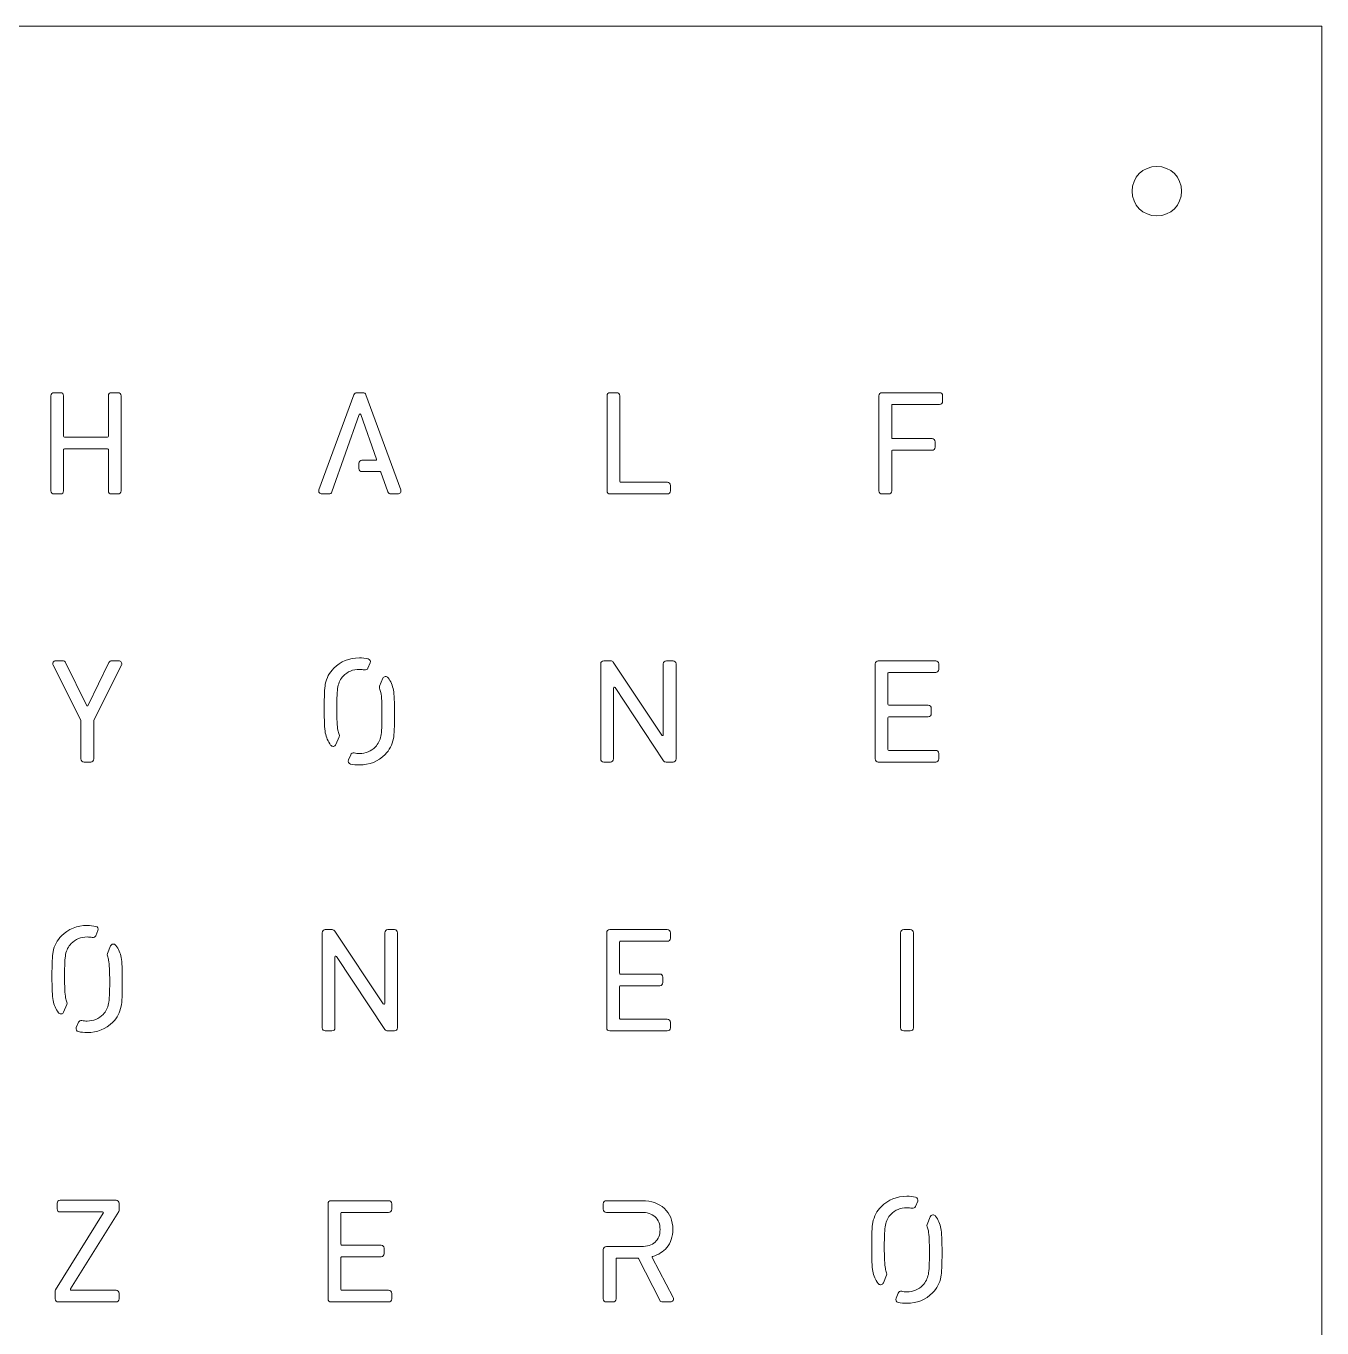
# Model space of a CAD drawing. Header units: millimetres. Extents: x -10 to 590, y -10 to 590.
# Drawn here: x 433.2 to 590.2, y 432.5 to 590.2 of the extents above; entities that cross this region are included whole.
import ezdxf

# ---------------------------------------------------------------- set-up
doc = ezdxf.new("R2010")
doc.units = ezdxf.units.MM
doc.header["$MEASUREMENT"] = 0
doc.layers.add('Layer 1', color=7, linetype='Continuous', lineweight=0)

msp = doc.modelspace()

# ---------------------------------------------------------------- linework, layer by layer
at = {"layer": 'Layer 1', "color": 18, "lineweight": 9, "true_color": 0x000000}
msp.add_lwpolyline([(590.1597220746821, -9.840277775317517), (-9.840277775317835, -9.840277775317517), (-9.840277775317835, 590.1597220746825), (590.1597220746821, 590.1597220746828)], close=True, dxfattribs=at)
msp.add_circle((570.1597220796828, 570.1597220796828), 2.999999999249959, dxfattribs=at)
at = {"layer": 'Layer 1', "color": 250, "lineweight": 9, "true_color": 0x231f20}
for points, knots in [([(444.3569253446416, 533.4801675516139), (444.3569253446416, 533.4801675516139), (443.5507730010932, 533.4801675516139), (443.5507730010932, 533.4801675516139), (443.3468233483663, 533.4801675516139), (443.1811142555251, 533.646048899229), (443.1811142555251, 533.8499985519558), (443.1811142555251, 533.8499985519558), (443.1811142555251, 538.8526217060867), (443.1811142555251, 538.8526217060867), (443.1811142555251, 538.910499310239), (443.1339164473779, 538.9576971183872), (443.0760388432257, 538.9576971183872), (443.0760388432257, 538.9576971183872), (437.8543076162325, 538.9576971183872), (437.8543076162325, 538.9576971183872), (437.7964300120803, 538.9576971183872), (437.7492322039324, 538.910499310239), (437.7492322039324, 538.8526217060867), (437.7492322039324, 538.8526217060867), (437.7492322039324, 533.8499985519558), (437.7492322039324, 533.8499985519558), (437.7492322039324, 533.646048899229), (437.5835231110912, 533.4801675516139), (437.3795734583644, 533.4801675516139), (437.3795734583644, 533.4801675516139), (436.5734211148166, 533.4801675516139), (436.5734211148166, 533.4801675516139), (436.3694714620891, 533.4801675516139), (436.2037623692494, 533.646048899229), (436.2037623692494, 533.8499985519558), (436.2037623692494, 533.8499985519558), (436.2037623692494, 545.3750487335359), (436.2037623692494, 545.3750487335359), (436.2037623692494, 545.5789983862628), (436.3694714620891, 545.7448797338776), (436.5734211148166, 545.7448797338776), (436.5734211148166, 545.7448797338776), (437.3795734583644, 545.7448797338776), (437.3795734583644, 545.7448797338776), (437.5835231110912, 545.7448797338776), (437.7492322039324, 545.5789983862628), (437.7492322039324, 545.3750487335359), (437.7492322039324, 545.3750487335359), (437.7492322039324, 540.4735391318967), (437.7492322039324, 540.4735391318967), (437.7492322039324, 540.4156615277449), (437.7964300120803, 540.3684637195965), (437.8543076162325, 540.3684637195965), (437.8543076162325, 540.3684637195965), (443.0760388432257, 540.3684637195965), (443.0760388432257, 540.3684637195965), (443.1339164473779, 540.3684637195965), (443.1811142555251, 540.4156615277449), (443.1811142555251, 540.4735391318967), (443.1811142555251, 540.4735391318967), (443.1811142555251, 545.3750487335359), (443.1811142555251, 545.3750487335359), (443.1811142555251, 545.5789983862628), (443.3468233483663, 545.7448797338776), (443.5507730010932, 545.7448797338776), (443.5507730010932, 545.7448797338776), (444.3569253446416, 545.7448797338776), (444.3569253446416, 545.7448797338776), (444.5608749973684, 545.7448797338776), (444.7265840902089, 545.5789983862628), (444.7265840902089, 545.3750487335359), (444.7265840902089, 545.3750487335359), (444.7265840902089, 533.8499985519558), (444.7265840902089, 533.8499985519558), (444.7265840902089, 533.646048899229), (444.5608749973684, 533.4801675516139), (444.3569253446416, 533.4801675516139)], [0, 0, 0, 0, 1, 1, 1, 2, 2, 2, 3, 3, 3, 4, 4, 4, 5, 5, 5, 6, 6, 6, 7, 7, 7, 8, 8, 8, 9, 9, 9, 10, 10, 10, 11, 11, 11, 12, 12, 12, 13, 13, 13, 14, 14, 14, 15, 15, 15, 16, 16, 16, 17, 17, 17, 18, 18, 18, 19, 19, 19, 20, 20, 20, 21, 21, 21, 22, 22, 22, 23, 23, 23, 24, 24, 24, 24]), ([(478.2421955184619, 533.4801675516139), (478.2421955184619, 533.4801675516139), (477.3847112521833, 533.4801675516139), (477.3847112521833, 533.4801675516139), (477.2283039171529, 533.4801675516139), (477.0884330404511, 533.5792140468149), (477.0364120986244, 533.7268363883578), (477.0364120986244, 533.7268363883578), (476.1875405710589, 536.1237615722202), (476.1875405710589, 536.1237615722202), (476.1727266604717, 536.1656194823665), (476.133108062392, 536.1936970105713), (476.0886663306322, 536.1936970105713), (476.0886663306322, 536.1936970105713), (473.8748479718108, 536.1936970105713), (473.8748479718108, 536.1936970105713), (473.7756292218356, 536.1936970105713), (473.6822671341853, 536.2324543347797), (473.612331695834, 536.3029065374534), (473.5423962574841, 536.3733587401267), (473.5045002071464, 536.4668930825509), (473.5051892262434, 536.5662840873007), (473.5051892262434, 536.5662840873007), (473.5100123599228, 537.2037990068462), (473.5100123599228, 537.2037990068462), (473.5117349076648, 537.4061983666045), (473.6774440005059, 537.5707016760254), (473.87967110549, 537.5707016760254), (473.87967110549, 537.5707016760254), (475.5505424158362, 537.5707016760254), (475.5505424158362, 537.5707016760254), (475.5849933706888, 537.5707016760254), (475.6163437396045, 537.586893624806), (475.636325293419, 537.6151434077854), (475.6563068472334, 537.6432209359897), (475.6611299809128, 537.6780164003909), (475.6497611658114, 537.7105725527265), (475.6497611658114, 537.7105725527265), (473.7590927635063, 543.0971515986888), (473.7590927635063, 543.0971515986888), (473.7360106237551, 543.1620916485858), (473.6770994909574, 543.1672592918137), (473.659529503982, 543.1672592918137), (473.659529503982, 543.1672592918137), (473.659529503982, 543.1672592918137), (473.659529503982, 543.1672592918137), (473.6419595170072, 543.1672592918137), (473.5837374033072, 543.1622639033604), (473.560655263556, 543.0974961082374), (473.560655263556, 543.0974961082374), (470.2347600820957, 533.726319624035), (470.2347600820957, 533.726319624035), (470.1827391402685, 533.5792140468149), (470.0428682635673, 533.4801675516139), (469.886460928537, 533.4801675516139), (469.886460928537, 533.4801675516139), (469.0293211718069, 533.4801675516139), (469.0293211718069, 533.4801675516139), (468.9087428298231, 533.4801675516139), (468.7953991883577, 533.5392509391859), (468.7261527691048, 533.6381251796129), (468.6569063498513, 533.7371716748139), (468.64071440107, 533.864123443445), (468.6820555468936, 533.9774670849098), (468.6820555468936, 533.9774670849098), (472.9233125987841, 545.5026895212645), (472.9233125987841, 545.5026895212645), (472.9767115788054, 545.6475557864193), (473.1162379459587, 545.7448797338776), (473.2702337141494, 545.7448797338776), (473.2702337141494, 545.7448797338776), (474.0174749249001, 545.7448797338776), (474.0174749249001, 545.7448797338776), (474.1721597121878, 545.7448797338776), (474.3116860793405, 545.647383531645), (474.3647405498133, 545.5021727569417), (474.3647405498133, 545.5021727569417), (478.5894611433751, 533.9771225753615), (478.5894611433751, 533.9771225753615), (478.6308022891975, 533.8639511886707), (478.6142658308689, 533.7371716748139), (478.5453639211633, 533.6382974343873), (478.4761175019104, 533.5392509391859), (478.362773860445, 533.4801675516139), (478.2421955184619, 533.4801675516139)], [0, 0, 0, 0, 1, 1, 1, 2, 2, 2, 3, 3, 3, 4, 4, 4, 5, 5, 5, 6, 6, 6, 7, 7, 7, 8, 8, 8, 9, 9, 9, 10, 10, 10, 11, 11, 11, 12, 12, 12, 13, 13, 13, 14, 14, 14, 15, 15, 15, 16, 16, 16, 17, 17, 17, 18, 18, 18, 19, 19, 19, 20, 20, 20, 21, 21, 21, 22, 22, 22, 23, 23, 23, 24, 24, 24, 25, 25, 25, 26, 26, 26, 27, 27, 27, 28, 28, 28, 28]), ([(510.8872313175917, 533.4801675516139), (510.8872313175917, 533.4801675516139), (503.9463974434589, 533.4801675516139), (503.9463974434589, 533.4801675516139), (503.7424477907327, 533.4801675516139), (503.5767386978916, 533.646048899229), (503.5767386978916, 533.8499985519558), (503.5767386978916, 533.8499985519558), (503.5767386978916, 545.3750487335359), (503.5767386978916, 545.3750487335359), (503.5767386978916, 545.5789983862628), (503.7424477907327, 545.7448797338776), (503.9463974434589, 545.7448797338776), (503.9463974434589, 545.7448797338776), (504.7525497870079, 545.7448797338776), (504.7525497870079, 545.7448797338776), (504.9564994397347, 545.7448797338776), (505.1222085325753, 545.5789983862628), (505.1222085325753, 545.3750487335359), (505.1222085325753, 545.3750487335359), (505.1222085325753, 534.9960095651238), (505.1222085325753, 534.9960095651238), (505.1222085325753, 534.9381319609716), (505.1694063407232, 534.890934152824), (505.2272839448754, 534.890934152824), (505.2272839448754, 534.890934152824), (510.8872313175917, 534.890934152824), (510.8872313175917, 534.890934152824), (511.0911809703191, 534.890934152824), (511.2568900631597, 534.7250528052086), (511.2568900631597, 534.5211031524825), (511.2568900631597, 534.5211031524825), (511.2568900631597, 533.8499985519558), (511.2568900631597, 533.8499985519558), (511.2568900631597, 533.646048899229), (511.0911809703191, 533.4801675516139), (510.8872313175917, 533.4801675516139)], [0, 0, 0, 0, 1, 1, 1, 2, 2, 2, 3, 3, 3, 4, 4, 4, 5, 5, 5, 6, 6, 6, 7, 7, 7, 8, 8, 8, 9, 9, 9, 10, 10, 10, 11, 11, 11, 12, 12, 12, 12]), ([(537.6752602822494, 533.4801675516139), (537.6752602822494, 533.4801675516139), (536.869107938701, 533.4801675516139), (536.869107938701, 533.4801675516139), (536.6651582859737, 533.4801675516139), (536.4994491931337, 533.646048899229), (536.4994491931337, 533.8499985519558), (536.4994491931337, 533.8499985519558), (536.4994491931337, 545.3750487335359), (536.4994491931337, 545.3750487335359), (536.4994491931337, 545.5789983862628), (536.6651582859737, 545.7448797338776), (536.869107938701, 545.7448797338776), (536.869107938701, 545.7448797338776), (543.8437037485893, 545.7448797338776), (543.8437037485893, 545.7448797338776), (544.0476534013162, 545.7448797338776), (544.2133624941567, 545.5789983862628), (544.2133624941567, 545.3750487335359), (544.2133624941567, 545.3750487335359), (544.2133624941567, 544.7039441330097), (544.2133624941567, 544.7039441330097), (544.2133624941567, 544.4999944802825), (544.0476534013162, 544.3341131326677), (543.8437037485893, 544.3341131326677), (543.8437037485893, 544.3341131326677), (538.1499944401169, 544.3341131326677), (538.1499944401169, 544.3341131326677), (538.0921168359647, 544.3341131326677), (538.0449190278168, 544.2869153245198), (538.0449190278168, 544.2290377203677), (538.0449190278168, 544.2290377203677), (538.0449190278168, 540.2881929947904), (538.0449190278168, 540.2881929947904), (538.0449190278168, 540.2301431358643), (538.0921168359647, 540.182945327716), (538.1499944401169, 540.182945327716), (538.1499944401169, 540.182945327716), (542.9335095213856, 540.182945327716), (542.9335095213856, 540.182945327716), (543.1374591741125, 540.182945327716), (543.3035127765021, 540.0170639801013), (543.3035127765021, 539.8132865821484), (543.3035127765021, 539.8132865821484), (543.3035127765021, 539.142181981622), (543.3035127765021, 539.142181981622), (543.3035127765021, 538.9382323288952), (543.1374591741125, 538.7723509812805), (542.9335095213856, 538.7723509812805), (542.9335095213856, 538.7723509812805), (538.1499944401169, 538.7723509812805), (538.1499944401169, 538.7723509812805), (538.0921168359647, 538.7723509812805), (538.0449190278168, 538.7251531731325), (538.0449190278168, 538.6672755689807), (538.0449190278168, 538.6672755689807), (538.0449190278168, 533.8499985519558), (538.0449190278168, 533.8499985519558), (538.0449190278168, 533.646048899229), (537.8792099349762, 533.4801675516139), (537.6752602822494, 533.4801675516139)], [0, 0, 0, 0, 1, 1, 1, 2, 2, 2, 3, 3, 3, 4, 4, 4, 5, 5, 5, 6, 6, 6, 7, 7, 7, 8, 8, 8, 9, 9, 9, 10, 10, 10, 11, 11, 11, 12, 12, 12, 13, 13, 13, 14, 14, 14, 15, 15, 15, 16, 16, 16, 17, 17, 17, 18, 18, 18, 19, 19, 19, 20, 20, 20, 20]), ([(441.0351642777631, 501.0091090744886), (441.0351642777631, 501.0091090744886), (440.2290119342152, 501.0091090744886), (440.2290119342152, 501.0091090744886), (440.0250622814878, 501.0091090744886), (439.8593531886479, 501.1749904221037), (439.8593531886479, 501.3787678200563), (439.8593531886479, 501.3787678200563), (439.8593531886479, 506.0396375020507), (439.8593531886479, 506.0396375020507), (439.8593531886479, 506.0565184699282), (439.8555635836141, 506.0725381639346), (439.8483288830951, 506.0870075649726), (439.8483288830951, 506.0870075649726), (436.4755804030355, 512.7367308706018), (436.4755804030355, 512.7367308706018), (436.4170137797863, 512.8523138241324), (436.4225259325627, 512.9871893123795), (436.4903943136215, 513.0976046226814), (436.5582626946816, 513.2078476782096), (436.6757404507286, 513.2736490019779), (436.805276040974, 513.2736490019779), (436.805276040974, 513.2736490019779), (437.6531140398939, 513.2736490019779), (437.6531140398939, 513.2736490019779), (437.792984916595, 513.2736490019779), (437.922865016389, 513.1926892580747), (437.9845322255743, 513.0672877824115), (437.9845322255743, 513.0672877824115), (440.5363144514995, 507.8874144655642), (440.5363144514995, 507.8874144655642), (440.5624971771867, 507.8345322498655), (440.6110730235288, 507.8286755875407), (440.6310545773439, 507.8286755875407), (440.6310545773439, 507.8286755875407), (440.6310545773439, 507.8286755875407), (440.6310545773439, 507.8286755875407), (440.6506916216098, 507.8288478423149), (440.6996119774997, 507.8347045046398), (440.7254501936391, 507.8877589751127), (440.7254501936391, 507.8877589751127), (443.246226560197, 513.0657374894432), (443.246226560197, 513.0657374894432), (443.3075492598344, 513.1920002389775), (443.4377738691769, 513.2736490019779), (443.5783337649745, 513.2736490019779), (443.5783337649745, 513.2736490019779), (444.4268607829922, 513.2736490019779), (444.4268607829922, 513.2736490019779), (444.556051863689, 513.2736490019779), (444.6735296197361, 513.208019932984), (444.7413980007955, 513.0979491322302), (444.8092663818549, 512.9880505862509), (444.8151230441799, 512.8535196075517), (444.7572454400276, 512.737936654022), (444.7572454400276, 512.737936654022), (444.7572454400276, 512.737936654022), (444.7572454400276, 512.737936654022), (444.7572454400276, 512.737936654022), (441.4161918384317, 506.0871798197468), (441.4161918384317, 506.0871798197468), (441.4086126283648, 506.0721936543863), (441.404823023331, 506.0565184699282), (441.404823023331, 506.0401542663735), (441.404823023331, 506.0401542663735), (441.404823023331, 501.3787678200563), (441.404823023331, 501.3787678200563), (441.404823023331, 501.1749904221037), (441.2391139304905, 501.0091090744886), (441.0351642777631, 501.0091090744886)], [0, 0, 0, 0, 1, 1, 1, 2, 2, 2, 3, 3, 3, 4, 4, 4, 5, 5, 5, 6, 6, 6, 7, 7, 7, 8, 8, 8, 9, 9, 9, 10, 10, 10, 11, 11, 11, 12, 12, 12, 13, 13, 13, 14, 14, 14, 15, 15, 15, 16, 16, 16, 17, 17, 17, 18, 18, 18, 19, 19, 19, 20, 20, 20, 21, 21, 21, 22, 22, 22, 23, 23, 23, 23]), ([(444.6390786648835, 512.797364551142), (444.6390786648835, 512.797364551142), (444.6425237603688, 512.797364551142), (444.6425237603688, 512.797364551142), (444.6425237603688, 512.797364551142), (444.6390786648835, 512.797364551142), (444.6390786648835, 512.797364551142)], [0, 0, 0, 0, 1, 1, 1, 2, 2, 2, 2]), ([(470.3922009457717, 502.9092514893782), (470.2740341706276, 502.9092514893782), (470.1648246437446, 502.9645452719164), (470.0935111672005, 503.0618692193747), (469.7755288539119, 503.4956067409677), (469.5588323478897, 503.9968681340716), (469.4496228210073, 504.5515285071967), (469.3586723001967, 505.0626084224336), (469.3145750779849, 506.0244790819153), (469.3145750779849, 507.4941568159228), (469.3145750779849, 508.9636622951562), (469.3586723001967, 509.925360699864), (469.4492783114581, 510.4345458125837), (469.597761926873, 511.188849469079), (469.9391708894607, 511.8363551655318), (470.4638589318649, 512.36121546271), (471.3034287016196, 513.200785232465), (472.3500487100391, 513.626426779668), (473.5740911359478, 513.626426779668), (473.942371843321, 513.626426779668), (474.2996282451421, 513.58732494591), (474.6358695645024, 513.5101548070402), (474.7378443908651, 513.4865559029665), (474.8239717779971, 513.4188597766812), (474.8722031147905, 513.324291905611), (474.9221569993267, 513.2266234486044), (474.9266356234575, 513.1127630428165), (474.884260948989, 513.0119939998733), (474.884260948989, 513.0119939998733), (474.6193331061732, 512.3815415260729), (474.6193331061732, 512.3815415260729), (474.5507757060168, 512.2185885096206), (474.3778319126572, 512.1310830842949), (474.2007540047147, 512.1696681537297), (474.002316504765, 512.2129041020696), (473.7914766610677, 512.2347804584006), (473.5740911359478, 512.2347804584006), (472.8082464095773, 512.2347804584006), (472.1540227769284, 511.9638236984863), (471.6296792440734, 511.4291448791752), (471.2961940011012, 511.0854966045216), (471.0736408327535, 510.6448688919581), (470.9689099300025, 510.1200085947807), (470.8824380333227, 509.6575045258855), (470.8386853206601, 508.7734930243708), (470.8386853206601, 507.4941568159228), (470.8386853206601, 506.2146483527015), (470.8824380333227, 505.3304645964117), (470.9689099300025, 504.8664102345486), (471.0050834325976, 504.6857149763472), (471.0577933935213, 504.5094983422767), (471.1246282459358, 504.3441337589847), (471.1611462580794, 504.2538722572712), (471.1611462580794, 504.1555147811672), (471.1239392268388, 504.0673203367452), (471.1239392268388, 504.0673203367452), (470.7311983415202, 503.1331826959194), (470.7311983415202, 503.1331826959194), (470.6795219092415, 503.0101927870959), (470.569623363262, 502.92751049545), (470.4369871870793, 502.9120075657663), (470.4218287669448, 502.9102850180238), (470.4070148563582, 502.9092514893782), (470.3922009457717, 502.9092514893782)], [0, 0, 0, 0, 1, 1, 1, 2, 2, 2, 3, 3, 3, 4, 4, 4, 5, 5, 5, 6, 6, 6, 7, 7, 7, 8, 8, 8, 9, 9, 9, 10, 10, 10, 11, 11, 11, 12, 12, 12, 13, 13, 13, 14, 14, 14, 15, 15, 15, 16, 16, 16, 17, 17, 17, 18, 18, 18, 19, 19, 19, 20, 20, 20, 21, 21, 21, 21]), ([(511.565570618638, 501.0091090744886), (511.565570618638, 501.0091090744886), (510.717043600621, 501.0091090744886), (510.717043600621, 501.0091090744886), (510.5923311440549, 501.0091090744886), (510.4772649548476, 501.0711207932231), (510.4087075546912, 501.1749904221037), (510.4087075546912, 501.1749904221037), (504.5437770006012, 510.0342257171976), (504.5437770006012, 510.0342257171976), (504.5041584025208, 510.0943426334152), (504.4431802124325, 510.0819402896686), (504.4259547350063, 510.0769449012147), (504.4083847480315, 510.0716050032129), (504.3511961629757, 510.0486951182356), (504.3511961629757, 509.9761758582714), (504.3511961629757, 509.9761758582714), (504.3511961629757, 501.3787678200563), (504.3511961629757, 501.3787678200563), (504.3511961629757, 501.1749904221037), (504.1854870701358, 501.0091090744886), (503.981537417409, 501.0091090744886), (503.981537417409, 501.0091090744886), (503.1753850738606, 501.0091090744886), (503.1753850738606, 501.0091090744886), (502.9714354211338, 501.0091090744886), (502.8057263282932, 501.1749904221037), (502.8057263282932, 501.3787678200563), (502.8057263282932, 501.3787678200563), (502.8057263282932, 512.9039902564108), (502.8057263282932, 512.9039902564108), (502.8057263282932, 513.1077676543633), (502.9714354211338, 513.2736490019779), (503.1753850738606, 513.2736490019779), (503.1753850738606, 513.2736490019779), (504.0239120918776, 513.2736490019779), (504.0239120918776, 513.2736490019779), (504.1486245484437, 513.2736490019779), (504.263690737651, 513.2118095380177), (504.3322481378075, 513.1081121639118), (504.3322481378075, 513.1081121639118), (510.1971786918968, 504.2797104734105), (510.1971786918968, 504.2797104734105), (510.2371417995256, 504.2190767928701), (510.2977754800661, 504.2325126652629), (510.3150009574924, 504.237163544168), (510.3325709444671, 504.2425034421698), (510.3897595295216, 504.2654133271468), (510.3897595295216, 504.3379325871113), (510.3897595295216, 504.3379325871113), (510.3897595295216, 512.9039902564108), (510.3897595295216, 512.9039902564108), (510.3897595295216, 513.1077676543633), (510.5554686223627, 513.2736490019779), (510.7594182750895, 513.2736490019779), (510.7594182750895, 513.2736490019779), (511.565570618638, 513.2736490019779), (511.565570618638, 513.2736490019779), (511.7695202713648, 513.2736490019779), (511.9352293642053, 513.1077676543633), (511.9352293642053, 512.9039902564108), (511.9352293642053, 512.9039902564108), (511.9352293642053, 501.3787678200563), (511.9352293642053, 501.3787678200563), (511.9352293642053, 501.1749904221037), (511.7695202713648, 501.0091090744886), (511.565570618638, 501.0091090744886)], [0, 0, 0, 0, 1, 1, 1, 2, 2, 2, 3, 3, 3, 4, 4, 4, 5, 5, 5, 6, 6, 6, 7, 7, 7, 8, 8, 8, 9, 9, 9, 10, 10, 10, 11, 11, 11, 12, 12, 12, 13, 13, 13, 14, 14, 14, 15, 15, 15, 16, 16, 16, 17, 17, 17, 18, 18, 18, 19, 19, 19, 20, 20, 20, 21, 21, 21, 22, 22, 22, 22]), ([(543.3889511445363, 501.0091090744886), (543.3889511445363, 501.0091090744886), (536.414355334648, 501.0091090744886), (536.414355334648, 501.0091090744886), (536.2104056819206, 501.0091090744886), (536.0446965890807, 501.1749904221037), (536.0446965890807, 501.3787678200563), (536.0446965890807, 501.3787678200563), (536.0446965890807, 512.9039902564108), (536.0446965890807, 512.9039902564108), (536.0446965890807, 513.1077676543633), (536.2104056819206, 513.2736490019779), (536.414355334648, 513.2736490019779), (536.414355334648, 513.2736490019779), (543.3889511445363, 513.2736490019779), (543.3889511445363, 513.2736490019779), (543.5929007972632, 513.2736490019779), (543.7586098901037, 513.1077676543633), (543.7586098901037, 512.9039902564108), (543.7586098901037, 512.9039902564108), (543.7586098901037, 512.2327134011097), (543.7586098901037, 512.2327134011097), (543.7586098901037, 512.0289360031575), (543.5929007972632, 511.8630546555425), (543.3889511445363, 511.8630546555425), (543.3889511445363, 511.8630546555425), (537.6952418360632, 511.8630546555425), (537.6952418360632, 511.8630546555425), (537.6373642319116, 511.8630546555425), (537.5901664237638, 511.8158568473945), (537.5901664237638, 511.7578069884684), (537.5901664237638, 511.7578069884684), (537.5901664237638, 508.0023083999972), (537.5901664237638, 508.0023083999972), (537.5901664237638, 507.9444307958453), (537.6373642319116, 507.8972329876972), (537.6952418360632, 507.8972329876972), (537.6952418360632, 507.8972329876972), (542.4787569173333, 507.8972329876972), (542.4787569173333, 507.8972329876972), (542.6827065700601, 507.8972329876972), (542.8487601724491, 507.7313516400823), (542.8487601724491, 507.5275742421298), (542.8487601724491, 507.5275742421298), (542.8487601724491, 506.8562973868289), (542.8487601724491, 506.8562973868289), (542.8487601724491, 506.6525199888764), (542.6827065700601, 506.4866386412615), (542.4787569173333, 506.4866386412615), (542.4787569173333, 506.4866386412615), (537.6952418360632, 506.4866386412615), (537.6952418360632, 506.4866386412615), (537.6373642319116, 506.4866386412615), (537.5901664237638, 506.4394408331136), (537.5901664237638, 506.3813909741872), (537.5901664237638, 506.3813909741872), (537.5901664237638, 502.5247788332243), (537.5901664237638, 502.5247788332243), (537.5901664237638, 502.4669012290724), (537.6373642319116, 502.4197034209241), (537.6952418360632, 502.4197034209241), (537.6952418360632, 502.4197034209241), (543.3889511445363, 502.4197034209241), (543.3889511445363, 502.4197034209241), (543.5929007972632, 502.4197034209241), (543.7586098901037, 502.2538220733093), (543.7586098901037, 502.0500446753569), (543.7586098901037, 502.0500446753569), (543.7586098901037, 501.3787678200563), (543.7586098901037, 501.3787678200563), (543.7586098901037, 501.1749904221037), (543.5929007972632, 501.0091090744886), (543.3889511445363, 501.0091090744886)], [0, 0, 0, 0, 1, 1, 1, 2, 2, 2, 3, 3, 3, 4, 4, 4, 5, 5, 5, 6, 6, 6, 7, 7, 7, 8, 8, 8, 9, 9, 9, 10, 10, 10, 11, 11, 11, 12, 12, 12, 13, 13, 13, 14, 14, 14, 15, 15, 15, 16, 16, 16, 17, 17, 17, 18, 18, 18, 19, 19, 19, 20, 20, 20, 21, 21, 21, 22, 22, 22, 23, 23, 23, 24, 24, 24, 24]), ([(473.5740911359478, 500.6561590420248), (473.2058104285752, 500.6561590420248), (472.8485540267548, 500.6952608757823), (472.5123127073945, 500.7724310146519), (472.4103378810304, 500.7958576639516), (472.3238659843513, 500.8637260450111), (472.2756346475571, 500.9582939160812), (472.2256807630209, 501.055962373088), (472.2212021388908, 501.1699950336498), (472.2639213229079, 501.2709363313676), (472.2639213229079, 501.2709363313676), (472.528849165723, 501.9010442956198), (472.528849165723, 501.9010442956198), (472.596028527686, 502.0617580000067), (472.7720729069816, 502.151847246946), (472.9474282671808, 502.1127454131883), (473.1455212575827, 502.0696817196228), (473.3563611012806, 502.0478053632914), (473.5740911359478, 502.0478053632914), (474.3399358623194, 502.0478053632914), (474.9938149854192, 502.3189343779805), (475.5181585182742, 502.8536131972914), (475.851643761247, 503.1974337267193), (476.0741969295936, 503.6380614392828), (476.1789278323458, 504.162577226912), (476.2653997290255, 504.6266315887752), (476.3091524416877, 505.5108153450649), (476.3091524416877, 506.7886012605438), (476.3091524416877, 508.0658704117001), (476.2653997290255, 508.9500541679894), (476.1785833227967, 509.4163478419184), (476.1424098202022, 509.5968708453451), (476.0900443688258, 509.7730874794157), (476.0232095164125, 509.9381075531595), (475.9866915042683, 510.0283690548727), (475.9866915042683, 510.1267265309766), (476.0238985355096, 510.214920975399), (476.0238985355096, 510.214920975399), (476.416639420828, 511.1494031257733), (476.416639420828, 511.1494031257733), (476.4683158531068, 511.2722207798221), (476.5782143990862, 511.3549030714682), (476.7108505752678, 511.370578255926), (476.8427977323534, 511.3867702047066), (476.9740558703408, 511.3304428935228), (477.0546711046963, 511.2205443475434), (477.3723089084357, 510.7871513354986), (477.5886609049094, 510.2860621971693), (477.6982149413409, 509.7314018240441), (477.6982149413409, 509.7305405501728), (477.6985594508895, 509.7296792763016), (477.6985594508895, 509.7289902572044), (477.7891654621516, 509.2198051444845), (477.8332626843628, 508.2581067397771), (477.8332626843628, 506.7886012605438), (477.8332626843628, 505.3189235265362), (477.7891654621516, 504.3570528670544), (477.6985594508895, 503.8482122638829), (477.5500758354746, 503.093564097839), (477.208666872887, 502.4462306561606), (476.684323340032, 501.921542613757), (475.844409060728, 501.0819728440016), (474.798133561857, 500.6561590420248), (473.5740911359478, 500.6561590420248)], [0, 0, 0, 0, 1, 1, 1, 2, 2, 2, 3, 3, 3, 4, 4, 4, 5, 5, 5, 6, 6, 6, 7, 7, 7, 8, 8, 8, 9, 9, 9, 10, 10, 10, 11, 11, 11, 12, 12, 12, 13, 13, 13, 14, 14, 14, 15, 15, 15, 16, 16, 16, 17, 17, 17, 18, 18, 18, 19, 19, 19, 20, 20, 20, 21, 21, 21, 21]), ([(437.4212591137366, 470.4964151259535), (437.3030923385925, 470.4964151259535), (437.1938828117094, 470.5515366537176), (437.1222248256169, 470.6490328559501), (436.8042425123284, 471.0831148870916), (436.5875460063062, 471.5842040254212), (436.4786809889716, 472.1385198889979), (436.3877304681611, 472.6499443137832), (436.3436332459505, 473.6116427184907), (436.3436332459505, 475.081148197724), (436.3436332459505, 476.5506536769574), (436.3877304681611, 477.5123520816651), (436.4783364794237, 478.0215371943848), (436.6264755852888, 478.7751518317832), (436.9675400383292, 479.4226575282359), (437.4925725902813, 479.9482068445108), (438.3324868695852, 480.7877766142661), (439.3787623684556, 481.2134181614688), (440.6031493039127, 481.2134181614688), (440.9717745208351, 481.2134181614688), (441.328686413107, 481.1743163277112), (441.6645832229182, 481.0969739340674), (441.7665580492822, 481.0737195395419), (441.8526854364135, 481.0060234132567), (441.9012612827555, 480.9116277969609), (441.9512151672916, 480.8137870851798), (441.9556937914218, 480.6999266793926), (441.9133191169539, 480.5989853816744), (441.9133191169539, 480.5989853816744), (441.6483912741376, 479.968705162648), (441.6483912741376, 479.968705162648), (441.5794893644331, 479.8052353818729), (441.405512042428, 479.7192802495162), (441.2298121726803, 479.7566595355308), (441.0313746727299, 479.7998954838708), (440.8205348290326, 479.8217718402021), (440.6031493039127, 479.8217718402021), (439.8369600679932, 479.8217718402021), (439.1827364353448, 479.5508150802875), (438.6587374120377, 479.0161362609764), (438.3252521690662, 478.6724879863228), (438.102699000719, 478.2318602737593), (437.9979680979674, 477.7069999765815), (437.911496201287, 477.2444959076866), (437.867743488625, 476.3604844061716), (437.867743488625, 475.081148197724), (437.867743488625, 473.8018119892768), (437.911496201287, 472.9176282329872), (437.9983126075153, 472.4534016163497), (438.0344861101111, 472.2727063581483), (438.0868515614869, 472.0964897240778), (438.1536864139007, 471.9312973955601), (438.1902044260437, 471.8410358938469), (438.1898599164959, 471.742678417743), (438.1529973948037, 471.6544839733203), (438.1529973948037, 471.6544839733203), (438.1529973948037, 471.6544839733203), (438.1529973948037, 471.6543117185461), (438.1529973948037, 471.6543117185461), (437.7602565094853, 470.7201740777206), (437.7602565094853, 470.7201740777206), (437.7085800772058, 470.5973564236717), (437.598681531227, 470.5146741320257), (437.4660453550449, 470.4989989475675), (437.4512314444577, 470.4972763998249), (437.4360730243232, 470.4964151259535), (437.4212591137366, 470.4964151259535)], [0, 0, 0, 0, 1, 1, 1, 2, 2, 2, 3, 3, 3, 4, 4, 4, 5, 5, 5, 6, 6, 6, 7, 7, 7, 8, 8, 8, 9, 9, 9, 10, 10, 10, 11, 11, 11, 12, 12, 12, 13, 13, 13, 14, 14, 14, 15, 15, 15, 16, 16, 16, 17, 17, 17, 18, 18, 18, 19, 19, 19, 20, 20, 20, 21, 21, 21, 22, 22, 22, 22]), ([(477.8308511175231, 468.4443440001645), (477.8308511175231, 468.4443440001645), (476.982324099506, 468.4443440001645), (476.982324099506, 468.4443440001645), (476.8579561524879, 468.4443440001645), (476.7425454537327, 468.506355718899), (476.6739880535762, 468.610053093005), (476.6739880535762, 468.610053093005), (470.8090574994868, 477.4694606428735), (470.8090574994868, 477.4694606428735), (470.769094391858, 477.5294053043168), (470.7088052208661, 477.5173474701185), (470.6912352338907, 477.512179826891), (470.6736652469166, 477.5068399288884), (470.6164766618614, 477.4839300439116), (470.6164766618614, 477.411410783947), (470.6164766618614, 477.411410783947), (470.6164766618614, 468.8140027457318), (470.6164766618614, 468.8140027457318), (470.6164766618614, 468.6102253477793), (470.450767569021, 468.4443440001645), (470.2468179162941, 468.4443440001645), (470.2468179162941, 468.4443440001645), (469.4406655727457, 468.4443440001645), (469.4406655727457, 468.4443440001645), (469.2367159200182, 468.4443440001645), (469.0710068271783, 468.6102253477793), (469.0710068271783, 468.8140027457318), (469.0710068271783, 468.8140027457318), (469.0710068271783, 480.3392251820866), (469.0710068271783, 480.3392251820866), (469.0710068271783, 480.5430025800391), (469.2367159200182, 480.7088839276543), (469.4406655727457, 480.7088839276543), (469.4406655727457, 480.7088839276543), (470.2891925907628, 480.7088839276543), (470.2891925907628, 480.7088839276543), (470.4139050473287, 480.7088839276543), (470.528971236536, 480.647044463694), (470.5975286366926, 480.5433470895876), (470.5975286366926, 480.5433470895876), (476.4624591907812, 471.7149453990865), (476.4624591907812, 471.7149453990865), (476.5027668079587, 471.6543117185461), (476.5630559789506, 471.6675753361642), (476.5802814563774, 471.6723984698436), (476.5978514433522, 471.6777383678458), (476.6550400284073, 471.7006482528226), (476.6550400284073, 471.7731675127872), (476.6550400284073, 471.7731675127872), (476.6550400284073, 480.3392251820866), (476.6550400284073, 480.3392251820866), (476.6550400284073, 480.5430025800391), (476.8207491212478, 480.7088839276543), (477.0246987739747, 480.7088839276543), (477.0246987739747, 480.7088839276543), (477.8308511175231, 480.7088839276543), (477.8308511175231, 480.7088839276543), (478.0348007702499, 480.7088839276543), (478.2005098630905, 480.5430025800391), (478.2005098630905, 480.3392251820866), (478.2005098630905, 480.3392251820866), (478.2005098630905, 468.8140027457318), (478.2005098630905, 468.8140027457318), (478.2005098630905, 468.6102253477793), (478.0348007702499, 468.4443440001645), (477.8308511175231, 468.4443440001645)], [0, 0, 0, 0, 1, 1, 1, 2, 2, 2, 3, 3, 3, 4, 4, 4, 5, 5, 5, 6, 6, 6, 7, 7, 7, 8, 8, 8, 9, 9, 9, 10, 10, 10, 11, 11, 11, 12, 12, 12, 13, 13, 13, 14, 14, 14, 15, 15, 15, 16, 16, 16, 17, 17, 17, 18, 18, 18, 19, 19, 19, 20, 20, 20, 21, 21, 21, 22, 22, 22, 22]), ([(510.8741399547484, 468.4443440001645), (510.8741399547484, 468.4443440001645), (503.8995441448602, 468.4443440001645), (503.8995441448602, 468.4443440001645), (503.6955944921333, 468.4443440001645), (503.5298853992927, 468.6102253477793), (503.5298853992927, 468.8140027457318), (503.5298853992927, 468.8140027457318), (503.5298853992927, 480.3392251820866), (503.5298853992927, 480.3392251820866), (503.5298853992927, 480.5430025800391), (503.6955944921333, 480.7088839276543), (503.8995441448602, 480.7088839276543), (503.8995441448602, 480.7088839276543), (510.8741399547484, 480.7088839276543), (510.8741399547484, 480.7088839276543), (511.0780896074746, 480.7088839276543), (511.2441432098642, 480.5430025800391), (511.2441432098642, 480.3392251820866), (511.2441432098642, 480.3392251820866), (511.2441432098642, 479.6679483267857), (511.2441432098642, 479.6679483267857), (511.2441432098642, 479.4641709288332), (511.0780896074746, 479.2982895812183), (510.8741399547484, 479.2982895812183), (510.8741399547484, 479.2982895812183), (505.1804306462754, 479.2982895812183), (505.1804306462754, 479.2982895812183), (505.1225530421231, 479.2982895812183), (505.0753552339752, 479.2510917730705), (505.0753552339752, 479.193041914144), (505.0753552339752, 479.193041914144), (505.0753552339752, 475.4375433256732), (505.0753552339752, 475.4375433256732), (505.0753552339752, 475.379665721521), (505.1225530421231, 475.3324679133734), (505.1804306462754, 475.3324679133734), (505.1804306462754, 475.3324679133734), (509.9642902370939, 475.3324679133734), (509.9642902370939, 475.3324679133734), (510.1682398898208, 475.3324679133734), (510.3339489826612, 475.1665865657582), (510.3339489826612, 474.9628091678057), (510.3339489826612, 474.9628091678057), (510.3339489826612, 474.2915323125048), (510.3339489826612, 474.2915323125048), (510.3339489826612, 474.0877549145523), (510.1682398898208, 473.9218735669375), (509.9642902370939, 473.9218735669375), (509.9642902370939, 473.9218735669375), (505.1804306462754, 473.9218735669375), (505.1804306462754, 473.9218735669375), (505.1225530421231, 473.9218735669375), (505.0753552339752, 473.8746757587896), (505.0753552339752, 473.8166258998631), (505.0753552339752, 473.8166258998631), (505.0753552339752, 469.9600137589002), (505.0753552339752, 469.9600137589002), (505.0753552339752, 469.9021361547483), (505.1225530421231, 469.8549383466001), (505.1804306462754, 469.8549383466001), (505.1804306462754, 469.8549383466001), (510.8741399547484, 469.8549383466001), (510.8741399547484, 469.8549383466001), (511.0780896074746, 469.8549383466001), (511.2441432098642, 469.6890569989853), (511.2441432098642, 469.4852796010327), (511.2441432098642, 469.4852796010327), (511.2441432098642, 468.8140027457318), (511.2441432098642, 468.8140027457318), (511.2441432098642, 468.6102253477793), (511.0780896074746, 468.4443440001645), (510.8741399547484, 468.4443440001645)], [0, 0, 0, 0, 1, 1, 1, 2, 2, 2, 3, 3, 3, 4, 4, 4, 5, 5, 5, 6, 6, 6, 7, 7, 7, 8, 8, 8, 9, 9, 9, 10, 10, 10, 11, 11, 11, 12, 12, 12, 13, 13, 13, 14, 14, 14, 15, 15, 15, 16, 16, 16, 17, 17, 17, 18, 18, 18, 19, 19, 19, 20, 20, 20, 21, 21, 21, 22, 22, 22, 23, 23, 23, 24, 24, 24, 24]), ([(540.3049016661402, 468.4443440001645), (540.3049016661402, 468.4443440001645), (539.4987493225922, 468.4443440001645), (539.4987493225922, 468.4443440001645), (539.2947996698648, 468.4443440001645), (539.129090577025, 468.6102253477793), (539.129090577025, 468.8140027457318), (539.129090577025, 468.8140027457318), (539.129090577025, 480.3392251820866), (539.129090577025, 480.3392251820866), (539.129090577025, 480.5430025800391), (539.2947996698648, 480.7088839276543), (539.4987493225922, 480.7088839276543), (539.4987493225922, 480.7088839276543), (540.3049016661402, 480.7088839276543), (540.3049016661402, 480.7088839276543), (540.5088513188675, 480.7088839276543), (540.674560411708, 480.5430025800391), (540.674560411708, 480.3392251820866), (540.674560411708, 480.3392251820866), (540.674560411708, 468.8140027457318), (540.674560411708, 468.8140027457318), (540.674560411708, 468.6102253477793), (540.5088513188675, 468.4443440001645), (540.3049016661402, 468.4443440001645)], [0, 0, 0, 0, 1, 1, 1, 2, 2, 2, 3, 3, 3, 4, 4, 4, 5, 5, 5, 6, 6, 6, 7, 7, 7, 8, 8, 8, 8]), ([(440.6031493039127, 468.2433226786002), (440.2345240869916, 468.2433226786002), (439.8772676851712, 468.2824245123578), (439.5413708753594, 468.3597669060016), (439.439396048996, 468.3830213005274), (439.3532686618647, 468.4507174268122), (439.3046928155227, 468.5451130431081), (439.254738930986, 468.6429537548892), (439.2502603068558, 468.7568141606766), (439.2926349813237, 468.8577554583948), (439.2926349813237, 468.8577554583948), (439.5575628241401, 469.4880356774207), (439.5575628241401, 469.4880356774207), (439.626464733845, 469.651505458196), (439.7994085272046, 469.7386663739729), (439.9761419255979, 469.7000813045384), (440.1745794255476, 469.6568453561982), (440.3854192692456, 469.6349689998668), (440.6031493039127, 469.6349689998668), (441.3689940302844, 469.6349689998668), (442.0232176629327, 469.9059257597817), (442.5472166862398, 470.4406045790925), (442.880701929212, 470.7845973632948), (443.1032550975592, 471.2252250758582), (443.2079860003101, 471.7495686087132), (443.2944578969905, 472.2137952253507), (443.3382106096532, 473.09797898164), (443.3382106096532, 474.3755926423452), (443.3382106096532, 475.6530340482759), (443.2944578969905, 476.5372178045649), (443.2076414907623, 477.0033392237192), (443.1714679881671, 477.1838622271463), (443.1191025367906, 477.3600788612169), (443.0522676843769, 477.5250989349603), (443.0154051626853, 477.6155326914481), (443.0157496722332, 477.7138901675519), (443.052612193926, 477.8019123572001), (443.052612193926, 477.8019123572001), (443.445697588793, 478.7363945075742), (443.445697588793, 478.7363945075742), (443.4973740210717, 478.8592121616233), (443.6072725670512, 478.9418944532693), (443.7399087432327, 478.9575696377272), (443.8715113907693, 478.9735893317336), (444.0031140383064, 478.9172620205498), (444.0837292726612, 478.8075357293445), (444.4013670764014, 478.3741427173001), (444.617719072875, 477.8730535789705), (444.7272731093059, 477.3183932058453), (444.7272731093059, 477.317531931974), (444.7276176188538, 477.3166706581027), (444.7276176188538, 477.3159816390056), (444.8182236301165, 476.8067965262857), (444.8623208523278, 475.8450981215785), (444.8623208523278, 474.3755926423452), (444.8623208523278, 472.9059149083373), (444.8182236301165, 471.9440442488556), (444.7276176188538, 471.4352036456841), (444.5791340034402, 470.6810722439629), (444.2380695504005, 470.0335665475106), (443.7133815079969, 469.5085339955581), (442.8738117382415, 468.6689642258028), (441.827191729822, 468.2433226786002), (440.6031493039127, 468.2433226786002)], [0, 0, 0, 0, 1, 1, 1, 2, 2, 2, 3, 3, 3, 4, 4, 4, 5, 5, 5, 6, 6, 6, 7, 7, 7, 8, 8, 8, 9, 9, 9, 10, 10, 10, 11, 11, 11, 12, 12, 12, 13, 13, 13, 14, 14, 14, 15, 15, 15, 16, 16, 16, 17, 17, 17, 18, 18, 18, 19, 19, 19, 20, 20, 20, 21, 21, 21, 21]), ([(438.0310410146258, 471.7056436412766), (438.0310410146258, 471.7056436412766), (438.0344861101111, 471.7056436412766), (438.0344861101111, 471.7056436412766), (438.0344861101111, 471.7056436412766), (438.0310410146258, 471.7056436412766), (438.0310410146258, 471.7056436412766)], [0, 0, 0, 0, 1, 1, 1, 2, 2, 2, 2]), ([(444.1092229792521, 435.6096556945711), (444.1092229792521, 435.6096556945711), (437.0967311190261, 435.6096556945711), (437.0967311190261, 435.6096556945711), (436.8938149949442, 435.6096556945711), (436.7284504116522, 435.7748480230888), (436.7284504116522, 435.9779364019443), (436.7284504116522, 435.9779364019443), (436.7284504116522, 436.8936427819237), (436.7284504116522, 436.8936427819237), (436.7284504116522, 436.9627169464027), (436.7477429463702, 437.0300685631399), (436.7846054680624, 437.0886351863888), (436.7846054680624, 437.0886351863888), (442.5520398199192, 446.3562865512594), (442.5520398199192, 446.3562865512594), (442.5813231315432, 446.4029675950846), (442.5634086350205, 446.4453422695531), (442.5547958963074, 446.4613619635596), (442.5458386480451, 446.4775539123403), (442.5189669032608, 446.514760943581), (442.4641898850453, 446.514760943581), (442.4641898850453, 446.514760943581), (437.3337536884106, 446.514760943581), (437.3337536884106, 446.514760943581), (437.1308375643301, 446.514760943581), (436.965472981038, 446.6799532720987), (436.965472981038, 446.8830416509542), (436.965472981038, 446.8830416509542), (436.965472981038, 447.5622422258711), (436.965472981038, 447.5622422258711), (436.965472981038, 447.7653306047266), (437.1308375643301, 447.9306951880186), (437.3337536884106, 447.9306951880186), (437.3337536884106, 447.9306951880186), (444.1092229792521, 447.9306951880186), (444.1092229792521, 447.9306951880186), (444.3121391033334, 447.9306951880186), (444.4775036866253, 447.7653306047266), (444.4775036866253, 447.5622422258711), (444.4775036866253, 447.5622422258711), (444.4775036866253, 446.7815835889139), (444.4775036866253, 446.7815835889139), (444.4775036866253, 446.7130261887571), (444.4585556614565, 446.646019081569), (444.4227266684093, 446.5877969678683), (444.4227266684093, 446.5877969678683), (438.6015488269832, 437.1838920765561), (438.6015488269832, 437.1838920765561), (438.5726100249071, 437.1370387779566), (438.5901800118812, 437.0948363582623), (438.5991372601435, 437.0788166642559), (438.6080945084045, 437.0627969702495), (438.6346217436416, 437.0255899390087), (438.6897432714056, 437.0255899390087), (438.6897432714056, 437.0255899390087), (444.1092229792521, 437.0255899390087), (444.1092229792521, 437.0255899390087), (444.3121391033334, 437.0255899390087), (444.4775036866253, 436.8602253557168), (444.4775036866253, 436.6571369768617), (444.4775036866253, 436.6571369768617), (444.4775036866253, 435.9779364019443), (444.4775036866253, 435.9779364019443), (444.4775036866253, 435.7748480230888), (444.3121391033334, 435.6096556945711), (444.1092229792521, 435.6096556945711)], [0, 0, 0, 0, 1, 1, 1, 2, 2, 2, 3, 3, 3, 4, 4, 4, 5, 5, 5, 6, 6, 6, 7, 7, 7, 8, 8, 8, 9, 9, 9, 10, 10, 10, 11, 11, 11, 12, 12, 12, 13, 13, 13, 14, 14, 14, 15, 15, 15, 16, 16, 16, 17, 17, 17, 18, 18, 18, 19, 19, 19, 20, 20, 20, 21, 21, 21, 22, 22, 22, 22]), ([(477.1232285048528, 435.6096556945711), (477.1232285048528, 435.6096556945711), (470.1482881854159, 435.6096556945711), (470.1482881854159, 435.6096556945711), (469.9443385326885, 435.6096556945711), (469.778629439848, 435.7755370421859), (469.778629439848, 435.9793144401384), (469.778629439848, 435.9793144401384), (469.778629439848, 447.5045368764935), (469.778629439848, 447.5045368764935), (469.778629439848, 447.7083142744461), (469.9443385326885, 447.8741956220608), (470.1482881854159, 447.8741956220608), (470.1482881854159, 447.8741956220608), (477.1232285048528, 447.8741956220608), (477.1232285048528, 447.8741956220608), (477.3271781575796, 447.8741956220608), (477.4928872504195, 447.7083142744461), (477.4928872504195, 447.5045368764935), (477.4928872504195, 447.5045368764935), (477.4928872504195, 446.8332600211923), (477.4928872504195, 446.8332600211923), (477.4928872504195, 446.6294826232397), (477.3271781575796, 446.463601275625), (477.1232285048528, 446.463601275625), (477.1232285048528, 446.463601275625), (471.4295191963803, 446.463601275625), (471.4295191963803, 446.463601275625), (471.3712970826796, 446.463601275625), (471.3240992745317, 446.4164034674773), (471.3240992745317, 446.3583536085506), (471.3240992745317, 446.3583536085506), (471.3240992745317, 442.60285502008), (471.3240992745317, 442.60285502008), (471.3240992745317, 442.5449774159275), (471.3712970826796, 442.4977796077796), (471.4295191963803, 442.4977796077796), (471.4295191963803, 442.4977796077796), (476.2130342776497, 442.4977796077796), (476.2130342776497, 442.4977796077796), (476.4169839303765, 442.4977796077796), (476.5826930232171, 442.3318982601649), (476.5826930232171, 442.1281208622123), (476.5826930232171, 442.1281208622123), (476.5826930232171, 441.4568440069114), (476.5826930232171, 441.4568440069114), (476.5826930232171, 441.2530666089589), (476.4169839303765, 441.0871852613441), (476.2130342776497, 441.0871852613441), (476.2130342776497, 441.0871852613441), (471.4295191963803, 441.0871852613441), (471.4295191963803, 441.0871852613441), (471.3712970826796, 441.0871852613441), (471.3240992745317, 441.0399874531962), (471.3240992745317, 440.98193759427), (471.3240992745317, 440.98193759427), (471.3240992745317, 437.1253254533067), (471.3240992745317, 437.1253254533067), (471.3240992745317, 437.0674478491546), (471.3712970826796, 437.0202500410067), (471.4295191963803, 437.0202500410067), (471.4295191963803, 437.0202500410067), (477.1232285048528, 437.0202500410067), (477.1232285048528, 437.0202500410067), (477.3271781575796, 437.0202500410067), (477.4928872504195, 436.8543686933919), (477.4928872504195, 436.6505912954393), (477.4928872504195, 436.6505912954393), (477.4928872504195, 435.9793144401384), (477.4928872504195, 435.9793144401384), (477.4928872504195, 435.7755370421859), (477.3271781575796, 435.6096556945711), (477.1232285048528, 435.6096556945711)], [0, 0, 0, 0, 1, 1, 1, 2, 2, 2, 3, 3, 3, 4, 4, 4, 5, 5, 5, 6, 6, 6, 7, 7, 7, 8, 8, 8, 9, 9, 9, 10, 10, 10, 11, 11, 11, 12, 12, 12, 13, 13, 13, 14, 14, 14, 15, 15, 15, 16, 16, 16, 17, 17, 17, 18, 18, 18, 19, 19, 19, 20, 20, 20, 21, 21, 21, 22, 22, 22, 23, 23, 23, 24, 24, 24, 24]), ([(511.2520669294803, 435.6096556945711), (511.2520669294803, 435.6096556945711), (510.2895072509014, 435.6096556945711), (510.2895072509014, 435.6096556945711), (510.1499808837488, 435.6096556945711), (510.0238903889887, 435.6866535786664), (509.9601561225116, 435.8105047613611), (509.9601561225116, 435.8105047613611), (507.3622096170841, 440.878412474938), (507.3622096170841, 440.878412474938), (507.3442951205614, 440.9135524488875), (507.3084661275142, 440.9354288052188), (507.2688475294338, 440.9354288052188), (507.2688475294338, 440.9354288052188), (504.7694307548857, 440.9354288052188), (504.7694307548857, 440.9354288052188), (504.7115531507335, 440.9354288052188), (504.6643553425856, 440.8882309970709), (504.6643553425856, 440.830353392919), (504.6643553425856, 440.830353392919), (504.6643553425856, 435.9793144401384), (504.6643553425856, 435.9793144401384), (504.6643553425856, 435.7755370421859), (504.498646249745, 435.6096556945711), (504.2946965970182, 435.6096556945711), (504.2946965970182, 435.6096556945711), (503.4885442534698, 435.6096556945711), (503.4885442534698, 435.6096556945711), (503.284594600743, 435.6096556945711), (503.1188855079019, 435.7755370421859), (503.1188855079019, 435.9793144401384), (503.1188855079019, 435.9793144401384), (503.1188855079019, 441.9594834382094), (503.1188855079019, 441.9594834382094), (503.1188855079019, 442.1632608361618), (503.284594600743, 442.3291421837767), (503.4885442534698, 442.3291421837767), (503.4885442534698, 442.3291421837767), (507.7342799294917, 442.3291421837767), (507.7342799294917, 442.3291421837767), (508.428122160221, 442.3291421837767), (508.985883119283, 442.5081148942354), (509.3917153674454, 442.8612371814735), (509.7920354628314, 443.2097085898065), (509.9949515869126, 443.7233723266572), (509.9949515869126, 444.3879312457619), (509.9949515869126, 445.0621364322254), (509.7947915392196, 445.5642590992005), (509.3834471382808, 445.9230657939893), (508.9717582277934, 446.2817002340038), (508.4170978546683, 446.463601275625), (507.7342799294917, 446.463601275625), (507.7342799294917, 446.463601275625), (503.4885442534698, 446.463601275625), (503.4885442534698, 446.463601275625), (503.284594600743, 446.463601275625), (503.1188855079019, 446.6294826232397), (503.1188855079019, 446.8332600211923), (503.1188855079019, 446.8332600211923), (503.1188855079019, 447.5045368764935), (503.1188855079019, 447.5045368764935), (503.1188855079019, 447.7083142744461), (503.284594600743, 447.8741956220608), (503.4885442534698, 447.8741956220608), (503.4885442534698, 447.8741956220608), (507.8521021950873, 447.8741956220608), (507.8521021950873, 447.8741956220608), (508.937307272941, 447.8741956220608), (509.8319985704604, 447.5591416399341), (510.5117159097002, 446.9378186691696), (511.1945338348767, 446.3133951124681), (511.5407659311443, 445.4610784894173), (511.5407659311443, 444.4048122136397), (511.5407659311443, 443.5228677694158), (511.2920300371092, 442.7797606732476), (510.8017929495574, 442.1961614980459), (510.3739120902901, 441.6866318757776), (509.8099499593547, 441.3283419453115), (509.1247204673385, 441.1312824835553), (509.0899250029375, 441.1212917066484), (509.0623642390555, 441.0975205477998), (509.048928366663, 441.0661701788844), (509.0406601374985, 441.0463608798439), (509.034458965625, 441.0156995300254), (509.0523734621482, 440.9809040656241), (509.0523734621482, 440.9809040656241), (511.5796955101275, 436.1507079405299), (511.5796955101275, 436.1507079405299), (511.640329190668, 436.0351249869995), (511.6358505665371, 435.8993882248809), (511.5683266950262, 435.7879393859327), (511.5008028235147, 435.6763182922107), (511.3826360483712, 435.6096556945711), (511.2520669294803, 435.6096556945711)], [0, 0, 0, 0, 1, 1, 1, 2, 2, 2, 3, 3, 3, 4, 4, 4, 5, 5, 5, 6, 6, 6, 7, 7, 7, 8, 8, 8, 9, 9, 9, 10, 10, 10, 11, 11, 11, 12, 12, 12, 13, 13, 13, 14, 14, 14, 15, 15, 15, 16, 16, 16, 17, 17, 17, 18, 18, 18, 19, 19, 19, 20, 20, 20, 21, 21, 21, 22, 22, 22, 23, 23, 23, 24, 24, 24, 25, 25, 25, 26, 26, 26, 27, 27, 27, 28, 28, 28, 29, 29, 29, 30, 30, 30, 31, 31, 31, 31]), ([(536.702365317215, 437.7015176732151), (536.5841985420709, 437.7015176732151), (536.4749890151885, 437.7566392009788), (536.4033310290952, 437.8541354032114), (536.085348715806, 438.2880451795785), (535.868996719333, 438.7891343179082), (535.759442682902, 439.3436224362591), (535.6688366716394, 439.8557358801415), (535.6247394494288, 440.817434284849), (535.6247394494288, 442.2864229997595), (535.6247394494288, 443.7552394598959), (535.6688366716394, 444.7169378646033), (535.759098173353, 445.226639741646), (535.9075817887672, 445.9805988885927), (536.2486462418075, 446.6281045850457), (536.7736787937596, 447.1534816465463), (537.613248563515, 447.9930514163016), (538.659868571934, 448.4186929635042), (539.8839109978426, 448.4186929635042), (540.2525362147649, 448.4186929635042), (540.6097926165847, 448.3795911297467), (540.9456894263966, 448.3022487361028), (541.0480087623085, 448.2788220868031), (541.1341361494398, 448.2109537057437), (541.1823674862331, 448.1163858346739), (541.23232137077, 448.0185451228925), (541.2364554853523, 447.9046847171053), (541.194080810883, 447.8039156741614), (541.194080810883, 447.8039156741614), (540.929152968068, 447.1738077099092), (540.929152968068, 447.1738077099092), (540.8616290965571, 447.0132662602966), (540.6855847172608, 446.9240382872286), (540.5105738666095, 446.9621065923406), (540.3124808762083, 447.0051702859063), (540.101641032511, 447.0270466422376), (539.8839109978426, 447.0270466422376), (539.1177217619237, 447.0270466422376), (538.4638426388232, 446.756089882323), (537.9398436155167, 446.2214110630119), (537.606013862996, 445.8772460240354), (537.3834606946489, 445.436618311472), (537.2790743014458, 444.9124470333912), (537.1926024047654, 444.4495984549479), (537.1488496921028, 443.5655869534328), (537.1488496921028, 442.2864229997595), (537.1488496921028, 441.0069145365378), (537.1926024047654, 440.1227307802484), (537.2790743014458, 439.6586764183852), (537.3155923135895, 439.4776366506353), (537.3679577649652, 439.3014200165648), (537.4347926173791, 439.1363999428214), (537.4713106295228, 439.0461384411081), (537.4713106295228, 438.9477809650043), (537.434103598282, 438.8595865205815), (537.434103598282, 438.8595865205815), (537.0413627129635, 437.9252766249818), (537.0413627129635, 437.9252766249818), (536.9896862806849, 437.8024589709326), (536.8797877347052, 437.7199489340609), (536.7471515585232, 437.704273749603), (536.7323376479366, 437.7023789470861), (536.7171792278015, 437.7015176732151), (536.702365317215, 437.7015176732151)], [0, 0, 0, 0, 1, 1, 1, 2, 2, 2, 3, 3, 3, 4, 4, 4, 5, 5, 5, 6, 6, 6, 7, 7, 7, 8, 8, 8, 9, 9, 9, 10, 10, 10, 11, 11, 11, 12, 12, 12, 13, 13, 13, 14, 14, 14, 15, 15, 15, 16, 16, 16, 17, 17, 17, 18, 18, 18, 19, 19, 19, 20, 20, 20, 21, 21, 21, 21]), ([(539.8839109978426, 435.4484252258614), (539.5152857809214, 435.4484252258614), (539.1583738886496, 435.487527059619), (538.8224770788378, 435.5648694532629), (538.7205022524743, 435.5881238477883), (538.6343748653431, 435.6558199740734), (538.5857990190011, 435.7502155903693), (538.5358451344644, 435.8480563021504), (538.5313665103341, 435.9619167079382), (538.5737411848021, 436.0628580056561), (538.5737411848021, 436.0628580056561), (538.8386690276184, 436.6933104794564), (538.8386690276184, 436.6933104794564), (538.9072264277742, 436.856435750683), (539.0794812020374, 436.9435966664599), (539.2572481290763, 436.9051838517993), (539.4556856290266, 436.8619479034591), (539.666525472724, 436.840071547128), (539.8839109978426, 436.840071547128), (540.6497557242142, 436.840071547128), (541.3039793568632, 437.1112005618172), (541.8283228897188, 437.6458793811283), (542.1614636231419, 437.9893554010074), (542.384016791489, 438.4299831135709), (542.4887476942406, 438.9548434107487), (542.5752195909203, 439.4171752248692), (542.6189723035831, 440.3013589811585), (542.6189723035831, 441.5808674443804), (542.6189723035831, 442.8600313980536), (542.5752195909203, 443.7440428995691), (542.4884031846921, 444.2084417709801), (542.4529187011939, 444.3875867362134), (542.4005532498187, 444.563803370284), (542.3330293783073, 444.7303737369958), (542.296511366163, 444.8214965125806), (542.2968558757116, 444.9196817339102), (542.3337183974044, 445.0071871592355), (542.3337183974044, 445.0071871592355), (542.7264592827229, 445.94166930961), (542.7264592827229, 445.94166930961), (542.7781357150016, 446.0644869636587), (542.888034260981, 446.1471692553048), (543.0206704371632, 446.1628444397627), (543.1519285751511, 446.1766248217037), (543.2852537704302, 446.1209865296169), (543.3644909665911, 446.01281053138), (543.6824732798796, 445.5789007550128), (543.8988252763533, 445.0779838714575), (544.0083793127842, 444.5236680078807), (544.0083793127842, 444.5228067340095), (544.0087238223322, 444.5219454601382), (544.0087238223322, 444.5210841862668), (544.0979517954008, 444.0170667167747), (544.1434270558061, 443.0278075481854), (544.1434270558061, 441.5808674443804), (544.1434270558061, 440.1335828310269), (544.0979517954008, 439.1443236624374), (544.0087238223322, 438.6404784477196), (543.860240206918, 437.8861747912242), (543.5191757538787, 437.2388413495458), (542.9944877114752, 436.7138087975937), (542.1545734321707, 435.8742390278383), (541.1079534237518, 435.4484252258614), (539.8839109978426, 435.4484252258614)], [0, 0, 0, 0, 1, 1, 1, 2, 2, 2, 3, 3, 3, 4, 4, 4, 5, 5, 5, 6, 6, 6, 7, 7, 7, 8, 8, 8, 9, 9, 9, 10, 10, 10, 11, 11, 11, 12, 12, 12, 13, 13, 13, 14, 14, 14, 15, 15, 15, 16, 16, 16, 17, 17, 17, 18, 18, 18, 19, 19, 19, 20, 20, 20, 21, 21, 21, 21])]:
    msp.add_open_spline(points, degree=3, knots=knots, dxfattribs=at)

doc.saveas('drawing.dxf')
